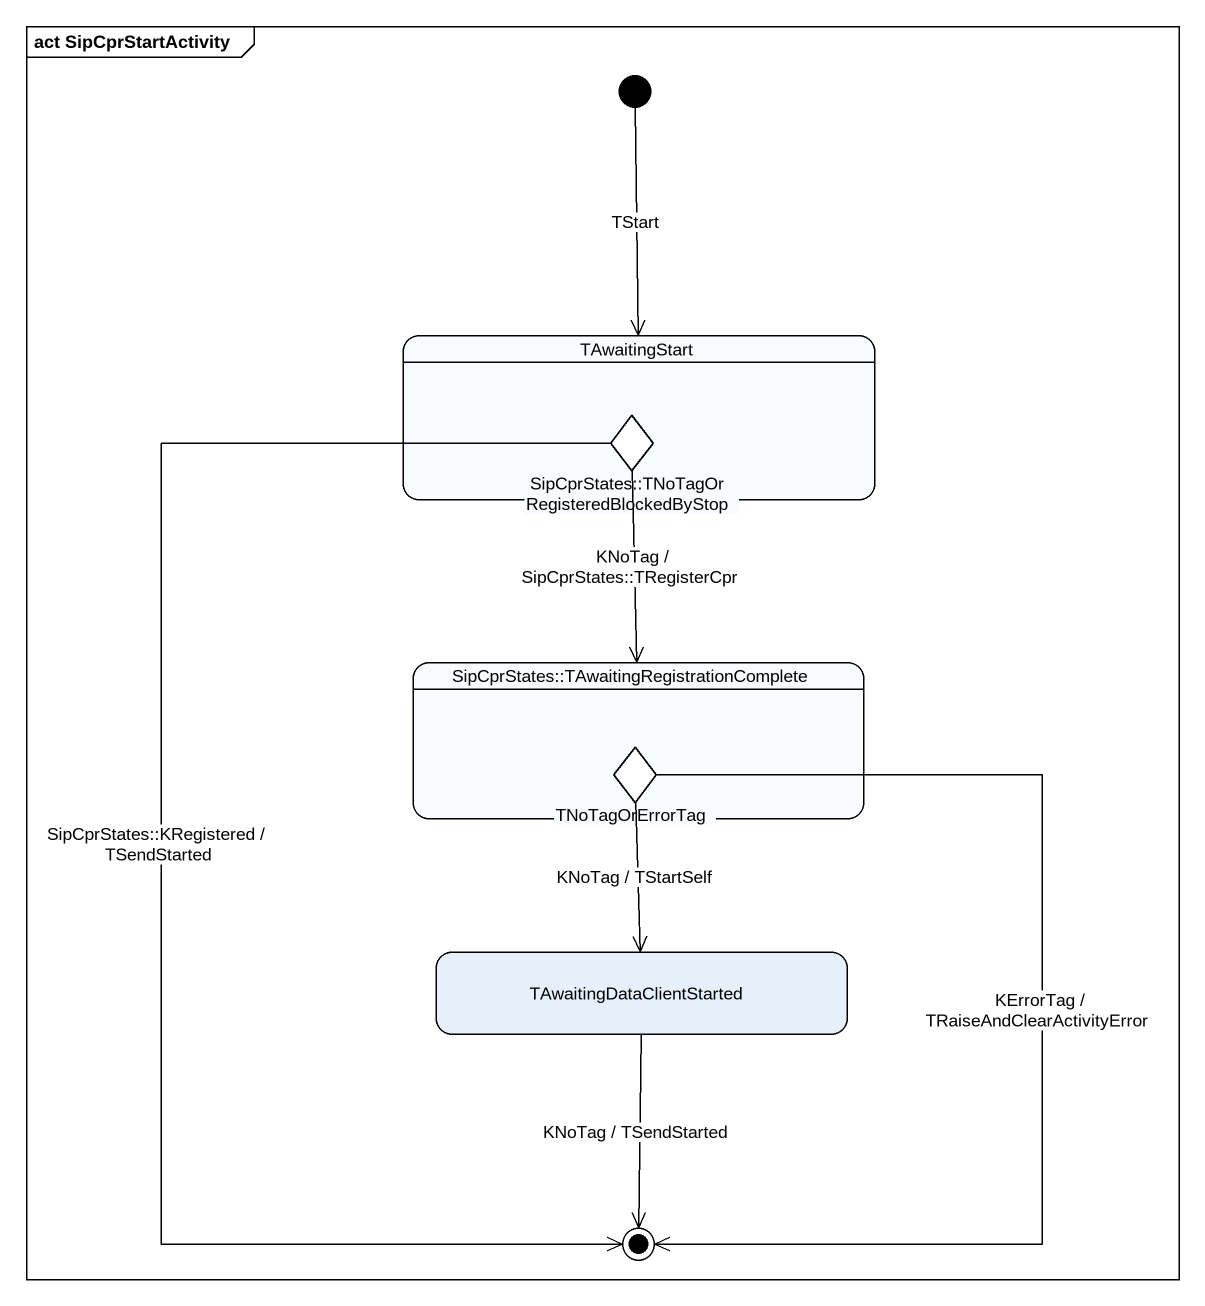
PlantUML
@startuml
mainframe act SipCprStartActivity
hide empty description
state TAwaitingStart {
  state "SipCprStates::TNoTagOrRegisteredBlockedByStop" as SipCprStates <<choice>>
}
state "SipCprStates::TAwaitingRegistrationComplete" as SipCprStates_2 {
  state TNoTagOrErrorTag <<choice>>
}
state TAwaitingDataClientStarted
state final1 <<end>>
[*] --> TAwaitingStart : TStart
SipCprStates --> SipCprStates_2 : KNoTag / SipCprStates::TRegisterCpr
SipCprStates --> final1 : SipCprStates::KRegistered / TSendStarted
TNoTagOrErrorTag --> TAwaitingDataClientStarted : KNoTag / TStartSelf
TNoTagOrErrorTag --> final1 : KErrorTag / TRaiseAndClearActivityError
TAwaitingDataClientStarted --> final1 : KNoTag / TSendStarted
@enduml
